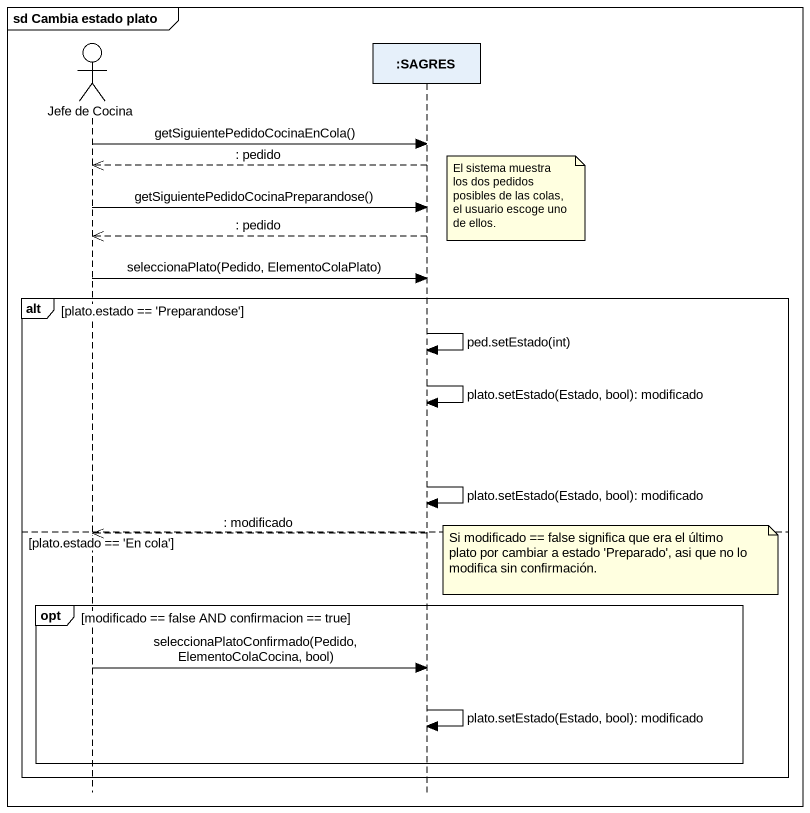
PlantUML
@startuml
mainframe sd Cambia estado plato
hide footbox
actor "Jefe de Cocina" as Jefe_de_Cocina
participant ":SAGRES" as SAGRES

Jefe_de_Cocina -> SAGRES : getSiguientePedidoCocinaEnCola()
SAGRES -->> Jefe_de_Cocina : : pedido
note right of SAGRES : El sistema muestra los dos pedidos posibles de las colas, el usuario escoge uno de ellos.
Jefe_de_Cocina -> SAGRES : getSiguientePedidoCocinaPreparandose()
SAGRES -->> Jefe_de_Cocina : : pedido
Jefe_de_Cocina -> SAGRES : seleccionaPlato(Pedido, ElementoColaPlato)
alt plato.estado == 'Preparandose'
  SAGRES -> SAGRES : ped.setEstado(int)
  SAGRES -> SAGRES : plato.setEstado(Estado, bool): modificado
  SAGRES -> SAGRES : plato.setEstado(Estado, bool): modificado
else plato.estado == 'En cola'
  SAGRES -->> Jefe_de_Cocina : : modificado
  note right of SAGRES : Si modificado == false significa que era el último plato por cambiar a estado 'Preparado', asi que no lo modifica sin confirmación.
  opt modificado == false AND confirmacion == true
    Jefe_de_Cocina -> SAGRES : seleccionaPlatoConfirmado(Pedido, ElementoColaCocina, bool)
    SAGRES -> SAGRES : plato.setEstado(Estado, bool): modificado
  end
end
@enduml
